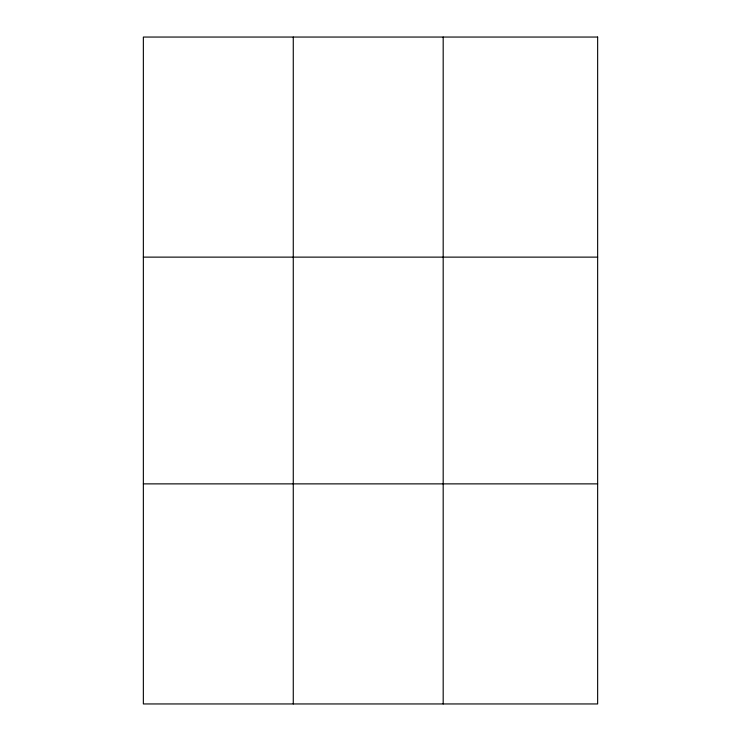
<?xml version="1.0" encoding="UTF-8"?>
<svg xmlns="http://www.w3.org/2000/svg" width="741" height="741" viewBox="0 0 741 741"><rect width="100%" height="100%" fill="white"/><g stroke="black" fill="none" stroke-linecap="round" stroke-linejoin="round"><path stroke-width="1.11" d="M293.269 37.05L293.269 703.95M443.183 37.05L443.183 703.95M143.356 257.127L597.644 257.127M143.356 483.873L597.644 483.873M597.644 37.05L597.644 703.95L143.356 703.95L143.356 37.05L597.644 37.05"/></g></svg>
